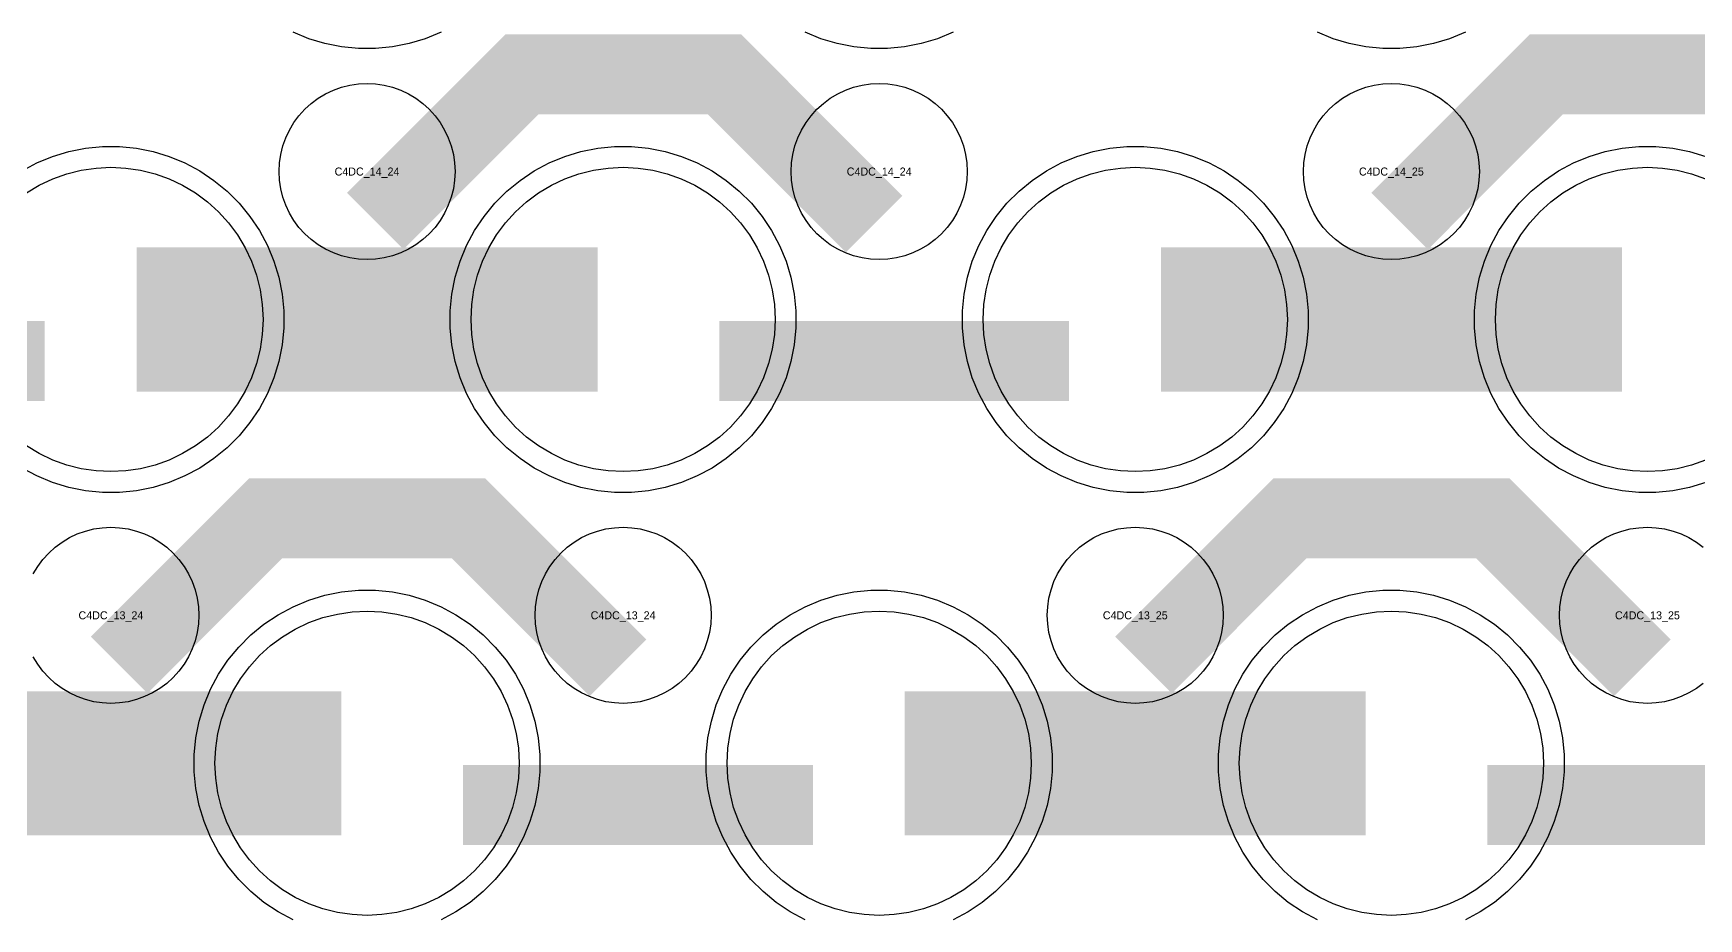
# Model space of a CAD drawing. Extents: x -11880 to 11880, y -14992 to 14992.
# Drawn here: x -4344 to -3824, y -13087 to -12810 of the extents above; entities that cross this region are included whole.
import ezdxf
from ezdxf.enums import TextEntityAlignment as Align

# ---------------------------------------------------------------- set-up
doc = ezdxf.new("R2010")
doc.units = 0
doc.header["$MEASUREMENT"] = 0
for name, color, linetype in [('GDS_775_DT_237', 138, 'CONTINUOUS'), ('RDL1_FS', 34, 'CONTINUOUS'), ('RDL_BS', 160, 'CONTINUOUS')]:
    doc.layers.add(name, color=color, linetype=linetype)

msp = doc.modelspace()

# ---------------------------------------------------------------- linework, layer by layer
at = {"layer": 'RDL1_FS', "color": 240, "true_color": 0xed1f24}
for points in [[(-4346.395, -12860.163), (-4342.395, -12857.765), (-4338.181, -12855.773), (-4333.791, -12854.201), (-4329.268, -12853.069), (-4324.657, -12852.385), (-4320, -12852.156), (-4315.343, -12852.385), (-4310.732, -12853.069), (-4306.209, -12854.201), (-4301.819, -12855.773), (-4297.605, -12857.765), (-4293.605, -12860.163), (-4289.86, -12862.941), (-4286.406, -12866.071), (-4283.276, -12869.525), (-4280.498, -12873.27), (-4278.1, -12877.27), (-4276.108, -12881.484), (-4274.536, -12885.874), (-4273.404, -12890.397), (-4272.72, -12895.008), (-4272.491, -12899.665), (-4272.72, -12904.322), (-4273.404, -12908.933), (-4274.536, -12913.456), (-4276.108, -12917.846), (-4278.1, -12922.06), (-4280.498, -12926.06), (-4283.276, -12929.805), (-4286.406, -12933.259), (-4289.86, -12936.389), (-4293.605, -12939.167), (-4297.605, -12941.565), (-4301.819, -12943.557), (-4306.209, -12945.129), (-4310.732, -12946.261), (-4315.343, -12946.945), (-4320, -12947.174), (-4324.657, -12946.945), (-4329.268, -12946.261), (-4333.791, -12945.129), (-4338.181, -12943.557), (-4342.395, -12941.565), (-4346.395, -12939.167)], [(-3821.819, -12943.557), (-3826.209, -12945.129), (-3830.732, -12946.261), (-3835.343, -12946.945), (-3840, -12947.174), (-3844.657, -12946.945), (-3849.268, -12946.261), (-3853.791, -12945.129), (-3858.181, -12943.557), (-3862.395, -12941.565), (-3866.395, -12939.167), (-3870.14, -12936.389), (-3873.594, -12933.259), (-3876.724, -12929.805), (-3879.502, -12926.06), (-3881.9, -12922.06), (-3883.892, -12917.846), (-3885.464, -12913.456), (-3886.596, -12908.933), (-3887.28, -12904.322), (-3887.509, -12899.665), (-3887.28, -12895.008), (-3886.596, -12890.397), (-3885.464, -12885.874), (-3883.892, -12881.484), (-3881.9, -12877.27), (-3879.502, -12873.27), (-3876.724, -12869.525), (-3873.594, -12866.071), (-3870.14, -12862.941), (-3866.395, -12860.163), (-3862.395, -12857.765), (-3858.181, -12855.773), (-3853.791, -12854.201), (-3849.268, -12853.069), (-3844.657, -12852.385), (-3840, -12852.156), (-3835.343, -12852.385), (-3830.732, -12853.069), (-3826.209, -12854.201), (-3821.819, -12855.773)]]:
    msp.add_lwpolyline(points, dxfattribs=at)
for points in [[(-4160, -12947.174), (-4164.657, -12946.945), (-4169.268, -12946.261), (-4173.791, -12945.129), (-4178.181, -12943.557), (-4182.395, -12941.565), (-4186.395, -12939.167), (-4190.14, -12936.389), (-4193.594, -12933.259), (-4196.724, -12929.805), (-4199.502, -12926.06), (-4201.9, -12922.06), (-4203.892, -12917.846), (-4205.464, -12913.456), (-4206.596, -12908.933), (-4207.28, -12904.322), (-4207.509, -12899.665), (-4207.28, -12895.008), (-4206.596, -12890.397), (-4205.464, -12885.874), (-4203.892, -12881.484), (-4201.9, -12877.27), (-4199.502, -12873.27), (-4196.724, -12869.525), (-4193.594, -12866.071), (-4190.14, -12862.941), (-4186.395, -12860.163), (-4182.395, -12857.765), (-4178.181, -12855.773), (-4173.791, -12854.201), (-4169.268, -12853.069), (-4164.657, -12852.385), (-4160, -12852.156), (-4155.343, -12852.385), (-4150.732, -12853.069), (-4146.209, -12854.201), (-4141.819, -12855.773), (-4137.605, -12857.765), (-4133.605, -12860.163), (-4129.86, -12862.941), (-4126.406, -12866.071), (-4123.276, -12869.525), (-4120.498, -12873.27), (-4118.1, -12877.27), (-4116.108, -12881.484), (-4114.536, -12885.874), (-4113.404, -12890.397), (-4112.72, -12895.008), (-4112.491, -12899.665), (-4112.72, -12904.322), (-4113.404, -12908.933), (-4114.536, -12913.456), (-4116.108, -12917.846), (-4118.1, -12922.06), (-4120.498, -12926.06), (-4123.276, -12929.805), (-4126.406, -12933.259), (-4129.86, -12936.389), (-4133.605, -12939.167), (-4137.605, -12941.565), (-4141.819, -12943.557), (-4146.209, -12945.129), (-4150.732, -12946.261), (-4155.343, -12946.945)], [(-4000, -12947.174), (-4004.657, -12946.945), (-4009.268, -12946.261), (-4013.791, -12945.129), (-4018.181, -12943.557), (-4022.395, -12941.565), (-4026.395, -12939.167), (-4030.14, -12936.389), (-4033.594, -12933.259), (-4036.724, -12929.805), (-4039.502, -12926.06), (-4041.9, -12922.06), (-4043.892, -12917.846), (-4045.464, -12913.456), (-4046.596, -12908.933), (-4047.28, -12904.322), (-4047.509, -12899.665), (-4047.28, -12895.008), (-4046.596, -12890.397), (-4045.464, -12885.874), (-4043.892, -12881.484), (-4041.9, -12877.27), (-4039.502, -12873.27), (-4036.724, -12869.525), (-4033.594, -12866.071), (-4030.14, -12862.941), (-4026.395, -12860.163), (-4022.395, -12857.765), (-4018.181, -12855.773), (-4013.791, -12854.201), (-4009.268, -12853.069), (-4004.657, -12852.385), (-4000, -12852.156), (-3995.343, -12852.385), (-3990.732, -12853.069), (-3986.209, -12854.201), (-3981.819, -12855.773), (-3977.605, -12857.765), (-3973.605, -12860.163), (-3969.86, -12862.941), (-3966.406, -12866.071), (-3963.276, -12869.525), (-3960.498, -12873.27), (-3958.1, -12877.27), (-3956.108, -12881.484), (-3954.536, -12885.874), (-3953.404, -12890.397), (-3952.72, -12895.008), (-3952.491, -12899.665), (-3952.72, -12904.322), (-3953.404, -12908.933), (-3954.536, -12913.456), (-3956.108, -12917.846), (-3958.1, -12922.06), (-3960.498, -12926.06), (-3963.276, -12929.805), (-3966.406, -12933.259), (-3969.86, -12936.389), (-3973.605, -12939.167), (-3977.605, -12941.565), (-3981.819, -12943.557), (-3986.209, -12945.129), (-3990.732, -12946.261), (-3995.343, -12946.945)], [(-4240, -13085.739), (-4244.657, -13085.51), (-4249.268, -13084.826), (-4253.791, -13083.694), (-4258.181, -13082.122), (-4262.395, -13080.13), (-4266.395, -13077.732), (-4270.14, -13074.954), (-4273.594, -13071.824), (-4276.724, -13068.37), (-4279.502, -13064.625), (-4281.9, -13060.625), (-4283.892, -13056.411), (-4285.464, -13052.021), (-4286.596, -13047.498), (-4287.28, -13042.887), (-4287.509, -13038.23), (-4287.28, -13033.573), (-4286.596, -13028.962), (-4285.464, -13024.439), (-4283.892, -13020.049), (-4281.9, -13015.835), (-4279.502, -13011.835), (-4276.724, -13008.09), (-4273.594, -13004.636), (-4270.14, -13001.506), (-4266.395, -12998.728), (-4262.395, -12996.33), (-4258.181, -12994.338), (-4253.791, -12992.766), (-4249.268, -12991.634), (-4244.657, -12990.95), (-4240, -12990.721), (-4235.343, -12990.95), (-4230.732, -12991.634), (-4226.209, -12992.766), (-4221.819, -12994.338), (-4217.605, -12996.33), (-4213.605, -12998.728), (-4209.86, -13001.506), (-4206.406, -13004.636), (-4203.276, -13008.09), (-4200.498, -13011.835), (-4198.1, -13015.835), (-4196.108, -13020.049), (-4194.536, -13024.439), (-4193.404, -13028.962), (-4192.72, -13033.573), (-4192.491, -13038.23), (-4192.72, -13042.887), (-4193.404, -13047.498), (-4194.536, -13052.021), (-4196.108, -13056.411), (-4198.1, -13060.625), (-4200.498, -13064.625), (-4203.276, -13068.37), (-4206.406, -13071.824), (-4209.86, -13074.954), (-4213.605, -13077.732), (-4217.605, -13080.13), (-4221.819, -13082.122), (-4226.209, -13083.694), (-4230.732, -13084.826), (-4235.343, -13085.51)], [(-4080, -13085.739), (-4084.657, -13085.51), (-4089.268, -13084.826), (-4093.791, -13083.694), (-4098.181, -13082.122), (-4102.395, -13080.13), (-4106.395, -13077.732), (-4110.14, -13074.954), (-4113.594, -13071.824), (-4116.724, -13068.37), (-4119.502, -13064.625), (-4121.9, -13060.625), (-4123.892, -13056.411), (-4125.464, -13052.021), (-4126.596, -13047.498), (-4127.28, -13042.887), (-4127.509, -13038.23), (-4127.28, -13033.573), (-4126.596, -13028.962), (-4125.464, -13024.439), (-4123.892, -13020.049), (-4121.9, -13015.835), (-4119.502, -13011.835), (-4116.724, -13008.09), (-4113.594, -13004.636), (-4110.14, -13001.506), (-4106.395, -12998.728), (-4102.395, -12996.33), (-4098.181, -12994.338), (-4093.791, -12992.766), (-4089.268, -12991.634), (-4084.657, -12990.95), (-4080, -12990.721), (-4075.343, -12990.95), (-4070.732, -12991.634), (-4066.209, -12992.766), (-4061.819, -12994.338), (-4057.605, -12996.33), (-4053.605, -12998.728), (-4049.86, -13001.506), (-4046.406, -13004.636), (-4043.276, -13008.09), (-4040.498, -13011.835), (-4038.1, -13015.835), (-4036.108, -13020.049), (-4034.536, -13024.439), (-4033.404, -13028.962), (-4032.72, -13033.573), (-4032.491, -13038.23), (-4032.72, -13042.887), (-4033.404, -13047.498), (-4034.536, -13052.021), (-4036.108, -13056.411), (-4038.1, -13060.625), (-4040.498, -13064.625), (-4043.276, -13068.37), (-4046.406, -13071.824), (-4049.86, -13074.954), (-4053.605, -13077.732), (-4057.605, -13080.13), (-4061.819, -13082.122), (-4066.209, -13083.694), (-4070.732, -13084.826), (-4075.343, -13085.51)], [(-3920, -13085.739), (-3924.657, -13085.51), (-3929.268, -13084.826), (-3933.791, -13083.694), (-3938.181, -13082.122), (-3942.395, -13080.13), (-3946.395, -13077.732), (-3950.14, -13074.954), (-3953.594, -13071.824), (-3956.724, -13068.37), (-3959.502, -13064.625), (-3961.9, -13060.625), (-3963.892, -13056.411), (-3965.464, -13052.021), (-3966.596, -13047.498), (-3967.28, -13042.887), (-3967.509, -13038.23), (-3967.28, -13033.573), (-3966.596, -13028.962), (-3965.464, -13024.439), (-3963.892, -13020.049), (-3961.9, -13015.835), (-3959.502, -13011.835), (-3956.724, -13008.09), (-3953.594, -13004.636), (-3950.14, -13001.506), (-3946.395, -12998.728), (-3942.395, -12996.33), (-3938.181, -12994.338), (-3933.791, -12992.766), (-3929.268, -12991.634), (-3924.657, -12990.95), (-3920, -12990.721), (-3915.343, -12990.95), (-3910.732, -12991.634), (-3906.209, -12992.766), (-3901.819, -12994.338), (-3897.605, -12996.33), (-3893.605, -12998.728), (-3889.86, -13001.506), (-3886.406, -13004.636), (-3883.276, -13008.09), (-3880.498, -13011.835), (-3878.1, -13015.835), (-3876.108, -13020.049), (-3874.536, -13024.439), (-3873.404, -13028.962), (-3872.72, -13033.573), (-3872.491, -13038.23), (-3872.72, -13042.887), (-3873.404, -13047.498), (-3874.536, -13052.021), (-3876.108, -13056.411), (-3878.1, -13060.625), (-3880.498, -13064.625), (-3883.276, -13068.37), (-3886.406, -13071.824), (-3889.86, -13074.954), (-3893.605, -13077.732), (-3897.605, -13080.13), (-3901.819, -13082.122), (-3906.209, -13083.694), (-3910.732, -13084.826), (-3915.343, -13085.51)]]:
    msp.add_lwpolyline(points, close=True, dxfattribs=at)
for points in [[(-4311.998, -12899.665, 45, 45, 0), (-4239.998, -12899.665, 45, 45, 0)], [(-4239.998, -12899.665, 45, 45, 0), (-4167.998, -12899.665, 45, 45, 0)], [(-3991.998, -12899.665, 45, 45, 0), (-3919.998, -12899.665, 45, 45, 0)], [(-3919.998, -12899.665, 45, 45, 0), (-3847.998, -12899.665, 45, 45, 0)], [(-4391.998, -13038.23, 45, 45, 0), (-4319.998, -13038.23, 45, 45, 0)], [(-4319.998, -13038.23, 45, 45, 0), (-4247.998, -13038.23, 45, 45, 0)], [(-4071.998, -13038.23, 45, 45, 0), (-3999.998, -13038.23, 45, 45, 0)], [(-3999.998, -13038.23, 45, 45, 0), (-3927.998, -13038.23, 45, 45, 0)]]:
    msp.add_lwpolyline(points, format="xyseb", dxfattribs=at)
at = {"layer": 'RDL_BS'}
for points in [[(-4216.885, -12809.98), (-4221.795, -12812.011), (-4226.835, -12813.542), (-4232.062, -12814.588), (-4237.356, -12815.105), (-4242.644, -12815.105), (-4247.938, -12814.588), (-4253.165, -12813.542), (-4258.205, -12812.011), (-4263.115, -12809.98)], [(-4056.885, -12809.98), (-4061.795, -12812.011), (-4066.835, -12813.542), (-4072.062, -12814.588), (-4077.356, -12815.105), (-4082.644, -12815.105), (-4087.938, -12814.588), (-4093.165, -12813.542), (-4098.205, -12812.011), (-4103.115, -12809.98)], [(-3896.885, -12809.98), (-3901.795, -12812.011), (-3906.835, -12813.542), (-3912.062, -12814.588), (-3917.356, -12815.105), (-3922.644, -12815.105), (-3927.938, -12814.588), (-3933.165, -12813.542), (-3938.205, -12812.011), (-3943.115, -12809.98)], [(-4344.25, -12979.086), (-4342.857, -12976.762), (-4341.254, -12974.599), (-4339.442, -12972.6), (-4337.443, -12970.788), (-4335.28, -12969.185), (-4332.956, -12967.792), (-4330.519, -12966.64), (-4327.984, -12965.733), (-4325.365, -12965.076), (-4322.693, -12964.68), (-4320, -12964.548), (-4317.307, -12964.68), (-4314.635, -12965.076), (-4312.016, -12965.733), (-4309.481, -12966.64), (-4307.044, -12967.792), (-4304.72, -12969.185), (-4302.557, -12970.788), (-4300.558, -12972.6), (-4298.746, -12974.599), (-4297.143, -12976.762), (-4295.75, -12979.086), (-4294.598, -12981.523), (-4293.691, -12984.058), (-4293.034, -12986.677), (-4292.638, -12989.349), (-4292.506, -12992.042), (-4292.638, -12994.735), (-4293.034, -12997.407), (-4293.691, -13000.026), (-4294.598, -13002.561), (-4295.75, -13004.998), (-4297.143, -13007.322), (-4298.746, -13009.485), (-4300.558, -13011.484), (-4302.557, -13013.296), (-4304.72, -13014.899), (-4307.044, -13016.292), (-4309.481, -13017.444), (-4312.016, -13018.351), (-4314.635, -13019.008), (-4317.307, -13019.404), (-4320, -13019.536), (-4322.693, -13019.404), (-4325.365, -13019.008), (-4327.984, -13018.351), (-4330.519, -13017.444), (-4332.956, -13016.292), (-4335.28, -13014.899), (-4337.443, -13013.296), (-4339.442, -13011.484), (-4341.254, -13009.485), (-4342.857, -13007.322), (-4344.25, -13004.998)], [(-3822.557, -13013.296), (-3824.72, -13014.899), (-3827.044, -13016.292), (-3829.481, -13017.444), (-3832.016, -13018.351), (-3834.635, -13019.008), (-3837.307, -13019.404), (-3840, -13019.536), (-3842.693, -13019.404), (-3845.365, -13019.008), (-3847.984, -13018.351), (-3850.519, -13017.444), (-3852.956, -13016.292), (-3855.28, -13014.899), (-3857.443, -13013.296), (-3859.442, -13011.484), (-3861.254, -13009.485), (-3862.857, -13007.322), (-3864.25, -13004.998), (-3865.402, -13002.561), (-3866.309, -13000.026), (-3866.966, -12997.407), (-3867.362, -12994.735), (-3867.494, -12992.042), (-3867.362, -12989.349), (-3866.966, -12986.677), (-3866.309, -12984.058), (-3865.402, -12981.523), (-3864.25, -12979.086), (-3862.857, -12976.762), (-3861.254, -12974.599), (-3859.442, -12972.6), (-3857.443, -12970.788), (-3855.28, -12969.185), (-3852.956, -12967.792), (-3850.519, -12966.64), (-3847.984, -12965.733), (-3845.365, -12965.076), (-3842.693, -12964.68), (-3840, -12964.548), (-3837.307, -12964.68), (-3834.635, -12965.076), (-3832.016, -12965.733), (-3829.481, -12966.64), (-3827.044, -12967.792), (-3824.72, -12969.185), (-3822.557, -12970.788)]]:
    msp.add_lwpolyline(points, dxfattribs=at)
for points in [[(-4237.438, -12868.979, 25, 25, 0), (-4191.623, -12823.164, 25, 25, 0), (-4158.07, -12823.164, 25, 25, 0)], [(-4081.599, -12869.878, 25, 25, 0), (-4128.313, -12823.164, 25, 25, 0), (-4158.071, -12823.164, 25, 25, 0)], [(-3917.438, -12868.979, 25, 25, 0), (-3871.623, -12823.164, 25, 25, 0), (-3838.07, -12823.164, 25, 25, 0)], [(-3761.599, -12869.878, 25, 25, 0), (-3808.313, -12823.164, 25, 25, 0), (-3838.071, -12823.164, 25, 25, 0)], [(-4317.438, -13007.544, 25, 25, 0), (-4271.623, -12961.729, 25, 25, 0), (-4238.07, -12961.729, 25, 25, 0)], [(-4161.599, -13008.443, 25, 25, 0), (-4208.313, -12961.729, 25, 25, 0), (-4238.071, -12961.729, 25, 25, 0)], [(-3997.438, -13007.544, 25, 25, 0), (-3951.623, -12961.729, 25, 25, 0), (-3918.07, -12961.729, 25, 25, 0)], [(-3841.599, -13008.443, 25, 25, 0), (-3888.313, -12961.729, 25, 25, 0), (-3918.071, -12961.729, 25, 25, 0)]]:
    msp.add_lwpolyline(points, format="xyseb", dxfattribs=at)
for points in [[(-4240, -12880.971), (-4242.693, -12880.839), (-4245.365, -12880.443), (-4247.984, -12879.786), (-4250.519, -12878.879), (-4252.956, -12877.727), (-4255.28, -12876.334), (-4257.443, -12874.731), (-4259.442, -12872.919), (-4261.254, -12870.92), (-4262.857, -12868.757), (-4264.25, -12866.433), (-4265.402, -12863.996), (-4266.309, -12861.461), (-4266.966, -12858.842), (-4267.362, -12856.17), (-4267.494, -12853.477), (-4267.362, -12850.784), (-4266.966, -12848.112), (-4266.309, -12845.493), (-4265.402, -12842.958), (-4264.25, -12840.521), (-4262.857, -12838.197), (-4261.254, -12836.034), (-4259.442, -12834.035), (-4257.443, -12832.223), (-4255.28, -12830.62), (-4252.956, -12829.227), (-4250.519, -12828.075), (-4247.984, -12827.168), (-4245.365, -12826.511), (-4242.693, -12826.115), (-4240, -12825.983), (-4237.307, -12826.115), (-4234.635, -12826.511), (-4232.016, -12827.168), (-4229.481, -12828.075), (-4227.044, -12829.227), (-4224.72, -12830.62), (-4222.557, -12832.223), (-4220.558, -12834.035), (-4218.746, -12836.034), (-4217.143, -12838.197), (-4215.75, -12840.521), (-4214.598, -12842.958), (-4213.691, -12845.493), (-4213.034, -12848.112), (-4212.638, -12850.784), (-4212.506, -12853.477), (-4212.638, -12856.17), (-4213.034, -12858.842), (-4213.691, -12861.461), (-4214.598, -12863.996), (-4215.75, -12866.433), (-4217.143, -12868.757), (-4218.746, -12870.92), (-4220.558, -12872.919), (-4222.557, -12874.731), (-4224.72, -12876.334), (-4227.044, -12877.727), (-4229.481, -12878.879), (-4232.016, -12879.786), (-4234.635, -12880.443), (-4237.307, -12880.839)], [(-4080, -12880.971), (-4082.693, -12880.839), (-4085.365, -12880.443), (-4087.984, -12879.786), (-4090.519, -12878.879), (-4092.956, -12877.727), (-4095.28, -12876.334), (-4097.443, -12874.731), (-4099.442, -12872.919), (-4101.254, -12870.92), (-4102.857, -12868.757), (-4104.25, -12866.433), (-4105.402, -12863.996), (-4106.309, -12861.461), (-4106.966, -12858.842), (-4107.362, -12856.17), (-4107.494, -12853.477), (-4107.362, -12850.784), (-4106.966, -12848.112), (-4106.309, -12845.493), (-4105.402, -12842.958), (-4104.25, -12840.521), (-4102.857, -12838.197), (-4101.254, -12836.034), (-4099.442, -12834.035), (-4097.443, -12832.223), (-4095.28, -12830.62), (-4092.956, -12829.227), (-4090.519, -12828.075), (-4087.984, -12827.168), (-4085.365, -12826.511), (-4082.693, -12826.115), (-4080, -12825.983), (-4077.307, -12826.115), (-4074.635, -12826.511), (-4072.016, -12827.168), (-4069.481, -12828.075), (-4067.044, -12829.227), (-4064.72, -12830.62), (-4062.557, -12832.223), (-4060.558, -12834.035), (-4058.746, -12836.034), (-4057.143, -12838.197), (-4055.75, -12840.521), (-4054.598, -12842.958), (-4053.691, -12845.493), (-4053.034, -12848.112), (-4052.638, -12850.784), (-4052.506, -12853.477), (-4052.638, -12856.17), (-4053.034, -12858.842), (-4053.691, -12861.461), (-4054.598, -12863.996), (-4055.75, -12866.433), (-4057.143, -12868.757), (-4058.746, -12870.92), (-4060.558, -12872.919), (-4062.557, -12874.731), (-4064.72, -12876.334), (-4067.044, -12877.727), (-4069.481, -12878.879), (-4072.016, -12879.786), (-4074.635, -12880.443), (-4077.307, -12880.839)], [(-3920, -12880.971), (-3922.693, -12880.839), (-3925.365, -12880.443), (-3927.984, -12879.786), (-3930.519, -12878.879), (-3932.956, -12877.727), (-3935.28, -12876.334), (-3937.443, -12874.731), (-3939.442, -12872.919), (-3941.254, -12870.92), (-3942.857, -12868.757), (-3944.25, -12866.433), (-3945.402, -12863.996), (-3946.309, -12861.461), (-3946.966, -12858.842), (-3947.362, -12856.17), (-3947.494, -12853.477), (-3947.362, -12850.784), (-3946.966, -12848.112), (-3946.309, -12845.493), (-3945.402, -12842.958), (-3944.25, -12840.521), (-3942.857, -12838.197), (-3941.254, -12836.034), (-3939.442, -12834.035), (-3937.443, -12832.223), (-3935.28, -12830.62), (-3932.956, -12829.227), (-3930.519, -12828.075), (-3927.984, -12827.168), (-3925.365, -12826.511), (-3922.693, -12826.115), (-3920, -12825.983), (-3917.307, -12826.115), (-3914.635, -12826.511), (-3912.016, -12827.168), (-3909.481, -12828.075), (-3907.044, -12829.227), (-3904.72, -12830.62), (-3902.557, -12832.223), (-3900.558, -12834.035), (-3898.746, -12836.034), (-3897.143, -12838.197), (-3895.75, -12840.521), (-3894.598, -12842.958), (-3893.691, -12845.493), (-3893.034, -12848.112), (-3892.638, -12850.784), (-3892.506, -12853.477), (-3892.638, -12856.17), (-3893.034, -12858.842), (-3893.691, -12861.461), (-3894.598, -12863.996), (-3895.75, -12866.433), (-3897.143, -12868.757), (-3898.746, -12870.92), (-3900.558, -12872.919), (-3902.557, -12874.731), (-3904.72, -12876.334), (-3907.044, -12877.727), (-3909.481, -12878.879), (-3912.016, -12879.786), (-3914.635, -12880.443), (-3917.307, -12880.839)], [(-4160, -13019.536), (-4162.693, -13019.404), (-4165.365, -13019.008), (-4167.984, -13018.351), (-4170.519, -13017.444), (-4172.956, -13016.292), (-4175.28, -13014.899), (-4177.443, -13013.296), (-4179.442, -13011.484), (-4181.254, -13009.485), (-4182.857, -13007.322), (-4184.25, -13004.998), (-4185.402, -13002.561), (-4186.309, -13000.026), (-4186.966, -12997.407), (-4187.362, -12994.735), (-4187.494, -12992.042), (-4187.362, -12989.349), (-4186.966, -12986.677), (-4186.309, -12984.058), (-4185.402, -12981.523), (-4184.25, -12979.086), (-4182.857, -12976.762), (-4181.254, -12974.599), (-4179.442, -12972.6), (-4177.443, -12970.788), (-4175.28, -12969.185), (-4172.956, -12967.792), (-4170.519, -12966.64), (-4167.984, -12965.733), (-4165.365, -12965.076), (-4162.693, -12964.68), (-4160, -12964.548), (-4157.307, -12964.68), (-4154.635, -12965.076), (-4152.016, -12965.733), (-4149.481, -12966.64), (-4147.044, -12967.792), (-4144.72, -12969.185), (-4142.557, -12970.788), (-4140.558, -12972.6), (-4138.746, -12974.599), (-4137.143, -12976.762), (-4135.75, -12979.086), (-4134.598, -12981.523), (-4133.691, -12984.058), (-4133.034, -12986.677), (-4132.638, -12989.349), (-4132.506, -12992.042), (-4132.638, -12994.735), (-4133.034, -12997.407), (-4133.691, -13000.026), (-4134.598, -13002.561), (-4135.75, -13004.998), (-4137.143, -13007.322), (-4138.746, -13009.485), (-4140.558, -13011.484), (-4142.557, -13013.296), (-4144.72, -13014.899), (-4147.044, -13016.292), (-4149.481, -13017.444), (-4152.016, -13018.351), (-4154.635, -13019.008), (-4157.307, -13019.404)], [(-4000, -13019.536), (-4002.693, -13019.404), (-4005.365, -13019.008), (-4007.984, -13018.351), (-4010.519, -13017.444), (-4012.956, -13016.292), (-4015.28, -13014.899), (-4017.443, -13013.296), (-4019.442, -13011.484), (-4021.254, -13009.485), (-4022.857, -13007.322), (-4024.25, -13004.998), (-4025.402, -13002.561), (-4026.309, -13000.026), (-4026.966, -12997.407), (-4027.362, -12994.735), (-4027.494, -12992.042), (-4027.362, -12989.349), (-4026.966, -12986.677), (-4026.309, -12984.058), (-4025.402, -12981.523), (-4024.25, -12979.086), (-4022.857, -12976.762), (-4021.254, -12974.599), (-4019.442, -12972.6), (-4017.443, -12970.788), (-4015.28, -12969.185), (-4012.956, -12967.792), (-4010.519, -12966.64), (-4007.984, -12965.733), (-4005.365, -12965.076), (-4002.693, -12964.68), (-4000, -12964.548), (-3997.307, -12964.68), (-3994.635, -12965.076), (-3992.016, -12965.733), (-3989.481, -12966.64), (-3987.044, -12967.792), (-3984.72, -12969.185), (-3982.557, -12970.788), (-3980.558, -12972.6), (-3978.746, -12974.599), (-3977.143, -12976.762), (-3975.75, -12979.086), (-3974.598, -12981.523), (-3973.691, -12984.058), (-3973.034, -12986.677), (-3972.638, -12989.349), (-3972.506, -12992.042), (-3972.638, -12994.735), (-3973.034, -12997.407), (-3973.691, -13000.026), (-3974.598, -13002.561), (-3975.75, -13004.998), (-3977.143, -13007.322), (-3978.746, -13009.485), (-3980.558, -13011.484), (-3982.557, -13013.296), (-3984.72, -13014.899), (-3987.044, -13016.292), (-3989.481, -13017.444), (-3992.016, -13018.351), (-3994.635, -13019.008), (-3997.307, -13019.404)]]:
    msp.add_lwpolyline(points, close=True, dxfattribs=at)
at = {"layer": 'RDL_BS', "color": 240, "true_color": 0xed1f24}
for points in [[(-4347.777, -12853.282), (-4343.115, -12850.79), (-4338.205, -12848.759), (-4333.165, -12847.228), (-4327.938, -12846.182), (-4322.644, -12845.665), (-4317.356, -12845.665), (-4312.062, -12846.182), (-4306.835, -12847.228), (-4301.795, -12848.759), (-4296.885, -12850.79), (-4292.223, -12853.282), (-4287.809, -12856.229), (-4283.708, -12859.591), (-4279.926, -12863.373), (-4276.564, -12867.474), (-4273.617, -12871.888), (-4271.125, -12876.55), (-4269.094, -12881.46), (-4267.563, -12886.5), (-4266.517, -12891.727), (-4266, -12897.021), (-4266, -12902.309), (-4266.517, -12907.603), (-4267.563, -12912.83), (-4269.094, -12917.87), (-4271.125, -12922.78), (-4273.617, -12927.442), (-4276.564, -12931.856), (-4279.926, -12935.957), (-4283.708, -12939.739), (-4287.809, -12943.101), (-4292.223, -12946.048), (-4296.885, -12948.54), (-4301.795, -12950.571), (-4306.835, -12952.102), (-4312.062, -12953.148), (-4317.356, -12953.665), (-4322.644, -12953.665), (-4327.938, -12953.148), (-4333.165, -12952.102), (-4338.205, -12950.571), (-4343.115, -12948.54), (-4347.777, -12946.048)], [(-3821.795, -12950.571), (-3826.835, -12952.102), (-3832.062, -12953.148), (-3837.356, -12953.665), (-3842.644, -12953.665), (-3847.938, -12953.148), (-3853.165, -12952.102), (-3858.205, -12950.571), (-3863.115, -12948.54), (-3867.777, -12946.048), (-3872.191, -12943.101), (-3876.292, -12939.739), (-3880.074, -12935.957), (-3883.436, -12931.856), (-3886.383, -12927.442), (-3888.875, -12922.78), (-3890.906, -12917.87), (-3892.437, -12912.83), (-3893.483, -12907.603), (-3894, -12902.309), (-3894, -12897.021), (-3893.483, -12891.727), (-3892.437, -12886.5), (-3890.906, -12881.46), (-3888.875, -12876.55), (-3886.383, -12871.888), (-3883.436, -12867.474), (-3880.074, -12863.373), (-3876.292, -12859.591), (-3872.191, -12856.229), (-3867.777, -12853.282), (-3863.115, -12850.79), (-3858.205, -12848.759), (-3853.165, -12847.228), (-3847.938, -12846.182), (-3842.644, -12845.665), (-3837.356, -12845.665), (-3832.062, -12846.182), (-3826.835, -12847.228), (-3821.795, -12848.759)], [(-4263.115, -13087.105), (-4267.777, -13084.613), (-4272.191, -13081.666), (-4276.292, -13078.304), (-4280.074, -13074.522), (-4283.436, -13070.421), (-4286.383, -13066.007), (-4288.875, -13061.345), (-4290.906, -13056.435), (-4292.437, -13051.395), (-4293.483, -13046.168), (-4294, -13040.874), (-4294, -13035.586), (-4293.483, -13030.292), (-4292.437, -13025.065), (-4290.906, -13020.025), (-4288.875, -13015.115), (-4286.383, -13010.453), (-4283.436, -13006.039), (-4280.074, -13001.938), (-4276.292, -12998.156), (-4272.191, -12994.794), (-4267.777, -12991.847), (-4263.115, -12989.355), (-4258.205, -12987.324), (-4253.165, -12985.793), (-4247.938, -12984.747), (-4242.644, -12984.23), (-4237.356, -12984.23), (-4232.062, -12984.747), (-4226.835, -12985.793), (-4221.795, -12987.324), (-4216.885, -12989.355), (-4212.223, -12991.847), (-4207.809, -12994.794), (-4203.708, -12998.156), (-4199.926, -13001.938), (-4196.564, -13006.039), (-4193.617, -13010.453), (-4191.125, -13015.115), (-4189.094, -13020.025), (-4187.563, -13025.065), (-4186.517, -13030.292), (-4186, -13035.586), (-4186, -13040.874), (-4186.517, -13046.168), (-4187.563, -13051.395), (-4189.094, -13056.435), (-4191.125, -13061.345), (-4193.617, -13066.007), (-4196.564, -13070.421), (-4199.926, -13074.522), (-4203.708, -13078.304), (-4207.809, -13081.666), (-4212.223, -13084.613), (-4216.885, -13087.105)], [(-4103.115, -13087.105), (-4107.777, -13084.613), (-4112.191, -13081.666), (-4116.292, -13078.304), (-4120.074, -13074.522), (-4123.436, -13070.421), (-4126.383, -13066.007), (-4128.875, -13061.345), (-4130.906, -13056.435), (-4132.437, -13051.395), (-4133.483, -13046.168), (-4134, -13040.874), (-4134, -13035.586), (-4133.483, -13030.292), (-4132.437, -13025.065), (-4130.906, -13020.025), (-4128.875, -13015.115), (-4126.383, -13010.453), (-4123.436, -13006.039), (-4120.074, -13001.938), (-4116.292, -12998.156), (-4112.191, -12994.794), (-4107.777, -12991.847), (-4103.115, -12989.355), (-4098.205, -12987.324), (-4093.165, -12985.793), (-4087.938, -12984.747), (-4082.644, -12984.23), (-4077.356, -12984.23), (-4072.062, -12984.747), (-4066.835, -12985.793), (-4061.795, -12987.324), (-4056.885, -12989.355), (-4052.223, -12991.847), (-4047.809, -12994.794), (-4043.708, -12998.156), (-4039.926, -13001.938), (-4036.564, -13006.039), (-4033.617, -13010.453), (-4031.125, -13015.115), (-4029.094, -13020.025), (-4027.563, -13025.065), (-4026.517, -13030.292), (-4026, -13035.586), (-4026, -13040.874), (-4026.517, -13046.168), (-4027.563, -13051.395), (-4029.094, -13056.435), (-4031.125, -13061.345), (-4033.617, -13066.007), (-4036.564, -13070.421), (-4039.926, -13074.522), (-4043.708, -13078.304), (-4047.809, -13081.666), (-4052.223, -13084.613), (-4056.885, -13087.105)], [(-3943.115, -13087.105), (-3947.777, -13084.613), (-3952.191, -13081.666), (-3956.292, -13078.304), (-3960.074, -13074.522), (-3963.436, -13070.421), (-3966.383, -13066.007), (-3968.875, -13061.345), (-3970.906, -13056.435), (-3972.437, -13051.395), (-3973.483, -13046.168), (-3974, -13040.874), (-3974, -13035.586), (-3973.483, -13030.292), (-3972.437, -13025.065), (-3970.906, -13020.025), (-3968.875, -13015.115), (-3966.383, -13010.453), (-3963.436, -13006.039), (-3960.074, -13001.938), (-3956.292, -12998.156), (-3952.191, -12994.794), (-3947.777, -12991.847), (-3943.115, -12989.355), (-3938.205, -12987.324), (-3933.165, -12985.793), (-3927.938, -12984.747), (-3922.644, -12984.23), (-3917.356, -12984.23), (-3912.062, -12984.747), (-3906.835, -12985.793), (-3901.795, -12987.324), (-3896.885, -12989.355), (-3892.223, -12991.847), (-3887.809, -12994.794), (-3883.708, -12998.156), (-3879.926, -13001.938), (-3876.564, -13006.039), (-3873.617, -13010.453), (-3871.125, -13015.115), (-3869.094, -13020.025), (-3867.563, -13025.065), (-3866.517, -13030.292), (-3866, -13035.586), (-3866, -13040.874), (-3866.517, -13046.168), (-3867.563, -13051.395), (-3869.094, -13056.435), (-3871.125, -13061.345), (-3873.617, -13066.007), (-3876.564, -13070.421), (-3879.926, -13074.522), (-3883.708, -13078.304), (-3887.809, -13081.666), (-3892.223, -13084.613), (-3896.885, -13087.105)]]:
    msp.add_lwpolyline(points, dxfattribs=at)
for points in [[(-4162.644, -12953.665), (-4167.938, -12953.148), (-4173.165, -12952.102), (-4178.205, -12950.571), (-4183.115, -12948.54), (-4187.777, -12946.048), (-4192.191, -12943.101), (-4196.292, -12939.739), (-4200.074, -12935.957), (-4203.436, -12931.856), (-4206.383, -12927.442), (-4208.875, -12922.78), (-4210.906, -12917.87), (-4212.437, -12912.83), (-4213.483, -12907.603), (-4214, -12902.309), (-4214, -12897.021), (-4213.483, -12891.727), (-4212.437, -12886.5), (-4210.906, -12881.46), (-4208.875, -12876.55), (-4206.383, -12871.888), (-4203.436, -12867.474), (-4200.074, -12863.373), (-4196.292, -12859.591), (-4192.191, -12856.229), (-4187.777, -12853.282), (-4183.115, -12850.79), (-4178.205, -12848.759), (-4173.165, -12847.228), (-4167.938, -12846.182), (-4162.644, -12845.665), (-4157.356, -12845.665), (-4152.062, -12846.182), (-4146.835, -12847.228), (-4141.795, -12848.759), (-4136.885, -12850.79), (-4132.223, -12853.282), (-4127.809, -12856.229), (-4123.708, -12859.591), (-4119.926, -12863.373), (-4116.564, -12867.474), (-4113.617, -12871.888), (-4111.125, -12876.55), (-4109.094, -12881.46), (-4107.563, -12886.5), (-4106.517, -12891.727), (-4106, -12897.021), (-4106, -12902.309), (-4106.517, -12907.603), (-4107.563, -12912.83), (-4109.094, -12917.87), (-4111.125, -12922.78), (-4113.617, -12927.442), (-4116.564, -12931.856), (-4119.926, -12935.957), (-4123.708, -12939.739), (-4127.809, -12943.101), (-4132.223, -12946.048), (-4136.885, -12948.54), (-4141.795, -12950.571), (-4146.835, -12952.102), (-4152.062, -12953.148), (-4157.356, -12953.665)], [(-4002.644, -12953.665), (-4007.938, -12953.148), (-4013.165, -12952.102), (-4018.205, -12950.571), (-4023.115, -12948.54), (-4027.777, -12946.048), (-4032.191, -12943.101), (-4036.292, -12939.739), (-4040.074, -12935.957), (-4043.436, -12931.856), (-4046.383, -12927.442), (-4048.875, -12922.78), (-4050.906, -12917.87), (-4052.437, -12912.83), (-4053.483, -12907.603), (-4054, -12902.309), (-4054, -12897.021), (-4053.483, -12891.727), (-4052.437, -12886.5), (-4050.906, -12881.46), (-4048.875, -12876.55), (-4046.383, -12871.888), (-4043.436, -12867.474), (-4040.074, -12863.373), (-4036.292, -12859.591), (-4032.191, -12856.229), (-4027.777, -12853.282), (-4023.115, -12850.79), (-4018.205, -12848.759), (-4013.165, -12847.228), (-4007.938, -12846.182), (-4002.644, -12845.665), (-3997.356, -12845.665), (-3992.062, -12846.182), (-3986.835, -12847.228), (-3981.795, -12848.759), (-3976.885, -12850.79), (-3972.223, -12853.282), (-3967.809, -12856.229), (-3963.708, -12859.591), (-3959.926, -12863.373), (-3956.564, -12867.474), (-3953.617, -12871.888), (-3951.125, -12876.55), (-3949.094, -12881.46), (-3947.563, -12886.5), (-3946.517, -12891.727), (-3946, -12897.021), (-3946, -12902.309), (-3946.517, -12907.603), (-3947.563, -12912.83), (-3949.094, -12917.87), (-3951.125, -12922.78), (-3953.617, -12927.442), (-3956.564, -12931.856), (-3959.926, -12935.957), (-3963.708, -12939.739), (-3967.809, -12943.101), (-3972.223, -12946.048), (-3976.885, -12948.54), (-3981.795, -12950.571), (-3986.835, -12952.102), (-3992.062, -12953.148), (-3997.356, -12953.665)]]:
    msp.add_lwpolyline(points, close=True, dxfattribs=at)
for points in [[(-4449.984, -12912.678, 25, 25, 0), (-4340.719, -12912.678, 25, 25, 0)], [(-4129.984, -12912.678, 25, 25, 0), (-4020.719, -12912.678, 25, 25, 0)], [(-4209.984, -13051.243, 25, 25, 0), (-4100.719, -13051.243, 25, 25, 0)], [(-3889.984, -13051.243, 25, 25, 0), (-3780.719, -13051.243, 25, 25, 0)]]:
    msp.add_lwpolyline(points, format="xyseb", dxfattribs=at)

# ---------------------------------------------------------------- texts
at = {"layer": 'GDS_775_DT_237'}
for s, p in [('C4DC_14_24', (-4240, -12853.477)), ('C4DC_14_24', (-4240, -12853.477)), ('C4DC_14_24', (-4080, -12853.477)), ('C4DC_14_24', (-4080, -12853.477)), ('C4DC_14_25', (-3920, -12853.477)), ('C4DC_14_25', (-3920, -12853.477)), ('C4DC_13_24', (-4320, -12992.042)), ('C4DC_13_24', (-4320, -12992.042)), ('C4DC_13_24', (-4160, -12992.042)), ('C4DC_13_24', (-4160, -12992.042)), ('C4DC_13_25', (-4000, -12992.042)), ('C4DC_13_25', (-4000, -12992.042)), ('C4DC_13_25', (-3840, -12992.042)), ('C4DC_13_25', (-3840, -12992.042))]:
    msp.add_text(s, height=2.5, dxfattribs=at).set_placement(p, align=Align.MIDDLE_CENTER)

doc.saveas('drawing.dxf')
